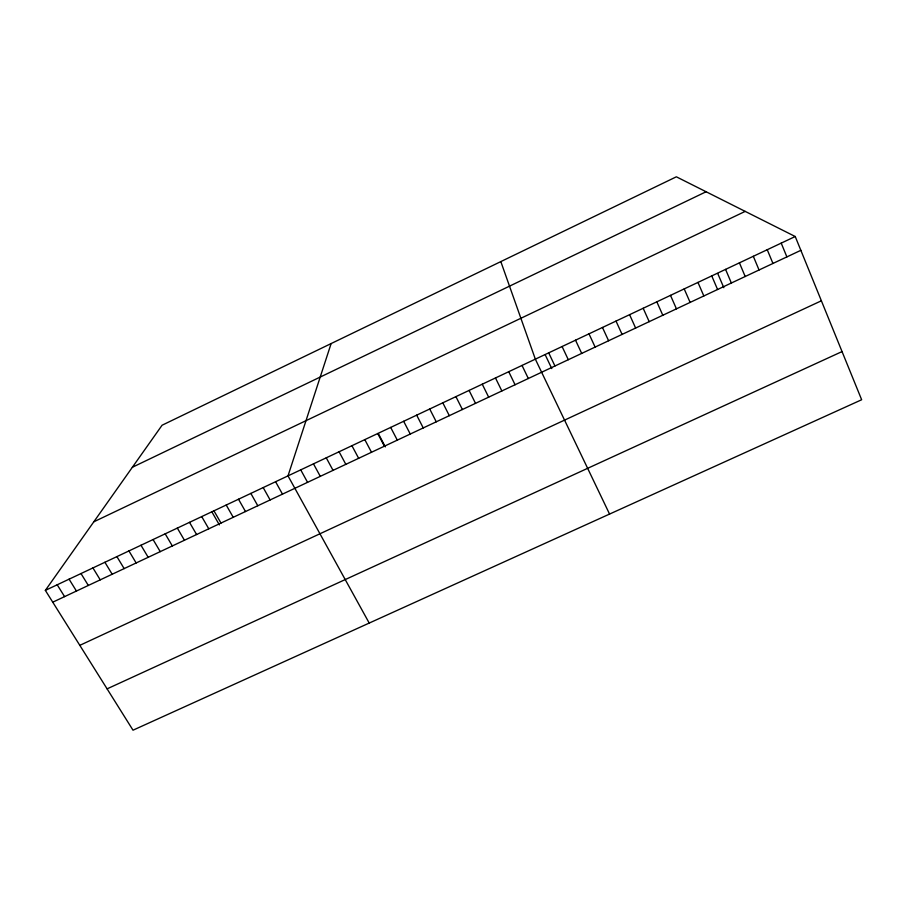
<?xml version="1.0" encoding="UTF-8"?>
<svg xmlns="http://www.w3.org/2000/svg" width="907" height="907" viewBox="0 0 907 907"><rect width="100%" height="100%" fill="white"/><g stroke="black" fill="none" stroke-linecap="round" stroke-linejoin="round"><path stroke-width="1.36" d="M331.123 343.572L288.007 475.869L369.217 623.075M45.35 590.378L162.081 425.224L676.35 176.808L795.224 236.512L861.65 399.749L133.012 730.192L45.35 590.378L795.224 236.512M132.354 467.275L706.099 191.751M93.818 521.797L745.191 211.388M52.753 602.191L800.847 250.332M79.816 645.342L821.379 300.795M107.094 688.855L842.047 351.576M57.198 584.777L64.59 596.625M69.079 579.176L76.437 591.047M80.995 573.553L88.33 585.457M92.933 567.918L100.235 579.856M104.906 562.272L112.185 574.244M116.901 556.615L124.157 568.61M128.93 550.934L136.152 562.964M140.982 545.243L148.181 557.306M153.068 539.54L160.244 551.637M165.187 533.826L172.33 545.946M177.33 528.089L184.45 540.255M189.506 522.341L196.604 534.54M201.717 516.582L208.78 528.804M213.95 510.811L220.991 523.067M212.011 512.092L219.381 524.904M226.217 505.029L233.224 517.307M238.507 499.224L245.491 511.537M250.842 493.408L257.792 505.755M263.2 487.569L270.116 499.961M275.581 481.73L282.485 494.145M300.727 469.86L307.564 482.343M313.471 463.851L320.284 476.368M326.259 457.808L333.039 470.359M339.082 451.765L345.828 464.35M351.927 445.7L358.65 458.318M364.807 439.623L371.496 452.276M378.366 433.603L385.328 446.868M377.72 433.523L384.387 446.21M390.679 427.412L397.3 440.133M403.66 421.29L410.259 434.045M416.676 415.145L423.24 427.934M429.725 408.989L436.256 421.812M442.809 402.81L449.316 415.678M455.926 396.631L462.4 409.522M469.078 390.418L475.517 403.354M482.263 384.194L488.669 397.164M495.483 377.958L501.854 390.962M508.736 371.7L515.074 384.749M522.024 365.43L528.327 378.514M609.561 514.076L535.345 359.149L500.823 261.601M548.701 352.846L554.948 365.997M545.243 354.852L551.785 368.593M562.091 346.531L568.304 359.705M575.514 340.193L581.704 353.413M588.983 333.833L595.128 347.098M602.475 327.472L608.597 340.76M616.012 321.078L622.089 334.411M629.583 314.672L635.626 328.051M643.176 308.255L649.197 321.668M656.827 301.827L662.802 315.262M670.5 295.365L676.441 308.845M684.207 288.902L690.125 302.416M697.959 282.406L703.832 295.965M711.746 275.909L717.584 289.503M717.72 273.472L723.82 287.7M725.566 269.379L731.371 283.018M739.42 262.837L745.191 276.51M753.32 256.284L759.046 269.991M767.243 249.708L772.945 263.461M781.21 243.121L786.879 256.908"/></g></svg>
